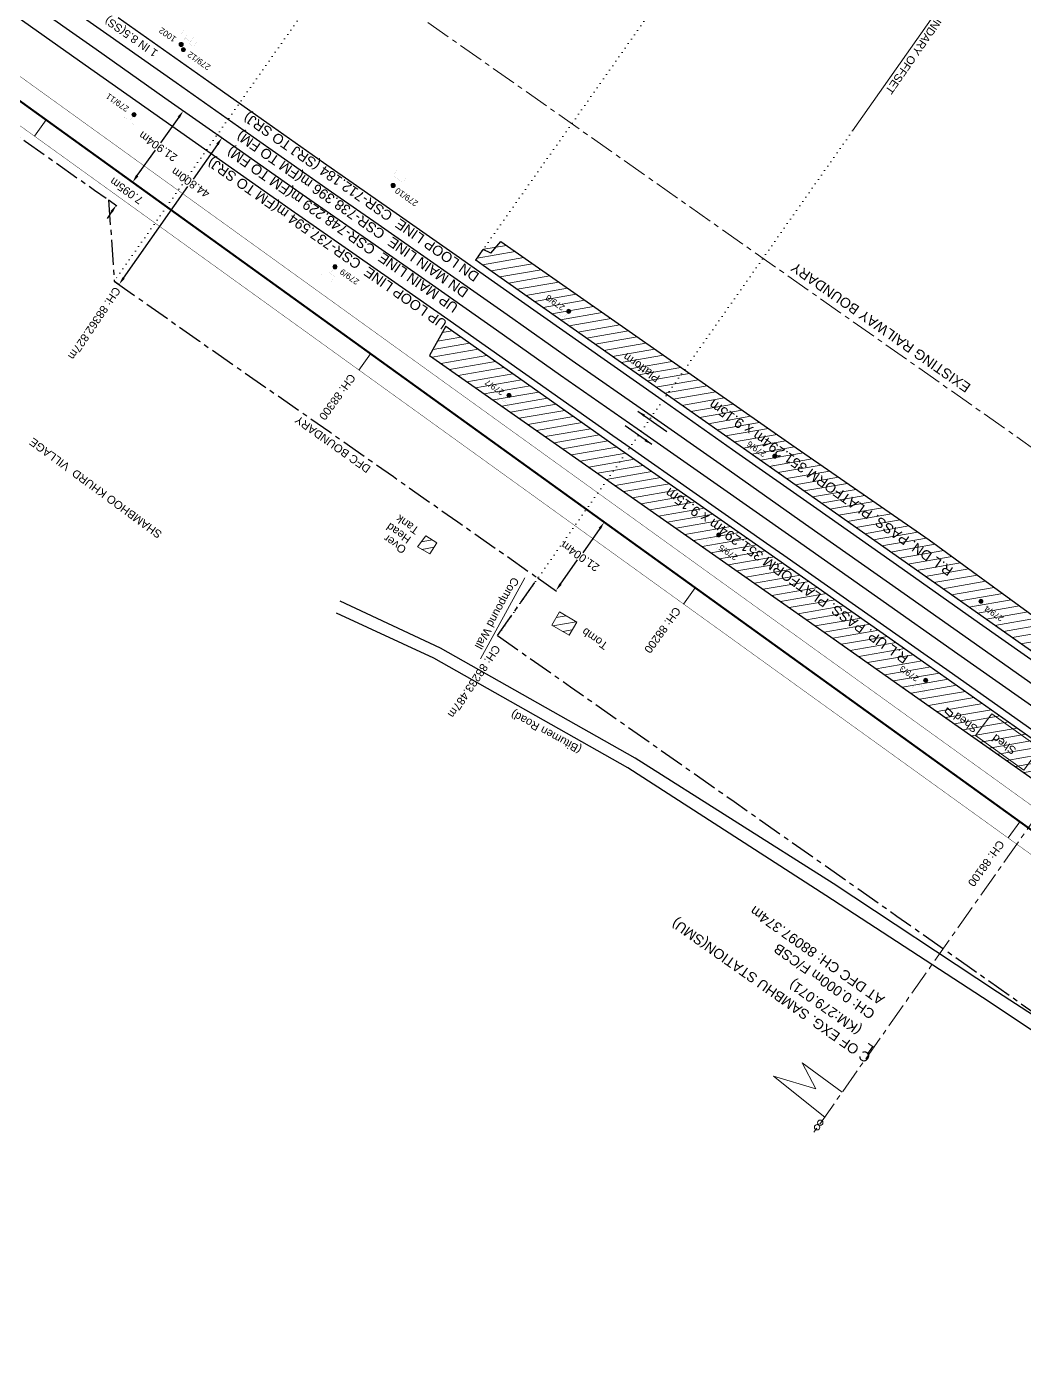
# Model space of a CAD drawing. Header units: metres. Extents: x 658484 to 662957, y 3366848 to 3369569.
# Drawn here: x 661444.1 to 661693.5, y 3367333.2 to 3367664.8 of the extents above; entities that cross this region are included whole.
import ezdxf
from ezdxf.enums import TextEntityAlignment as Align

# ---------------------------------------------------------------- set-up
doc = ezdxf.new("R2010")
doc.units = ezdxf.units.M
doc.header["$MEASUREMENT"] = 0
doc.linetypes.add('CENTER', pattern=[2, 1.25, -0.25, 0.25, -0.25])
doc.linetypes.add('DOT', pattern=[0.25, 0, -0.25])
doc.layers.get('Defpoints').update_dxf_attribs({"color": 5, "lineweight": 0})
for name, color, linetype, lineweight in [('COMPOUND_WALL', 7, 'Continuous', 13), ('Existing IR Track', 7, 'Continuous', 0), ('Existing Railway Boundary', 36, 'CENTER', 0), ('flow direction', 7, 'Continuous', 0), ('NEW DFCC MAIN LINE - SHAMBHU - 05.03.2020$0$Proposed Alignment', 7, 'Continuous', 0), ('NEW DFCC MAIN LINE - SHAMBHU - 05.03.2020$0$Proposed Chainage', 7, 'Continuous', 0), ("NEW SHAMBHU CROSSING STN. SRJ's", 10, 'Continuous', 0), ('OHE MAST', 7, 'Continuous', 0), ('OHE MAST TEXT', 7, 'Continuous', 0), ('Proposed Curve_Details', 10, 'Continuous', 0), ("SHAMBU STN. SRJ's", 7, 'Continuous', 13), ('SHED', 7, 'Continuous', 13), ('TANK', 7, 'Continuous', 13), ('TOPO_TEXT', 7, 'Continuous', 13)]:
    doc.layers.add(name, color=color, linetype=linetype, lineweight=lineweight)
for name, color, linetype in [('DFCC Boundary', 6, 'CENTER'), ('PLATFORM', 7, 'Continuous'), ('SUB_ROAD_EDGE', 34, 'Continuous'), ('TOPO_TOMB', 7, 'Continuous'), ('Village Name', 7, 'Continuous')]:
    doc.layers.add(name, color=color, linetype=linetype)
doc.styles.add('ARIAL', font='arial.ttf')
doc.styles.add('NEW DFCC MAIN LINE - SHAMBHU - 05.03.2020$0$Style-Arial', font='arial.ttf')
doc.styles.get("Standard").update_dxf_attribs({"font": 'arial.ttf'})
doc.styles.add('Vill txt', font='arial.ttf', dxfattribs={"height": 3})
doc.linetypes.add('F-LINE', pattern='A,0.6,["X",Standard,S=0.3,R=0,X=0,Y=-0.15],0.1', length=0.7)
doc.dimstyles.new('DIM', dxfattribs={"dimtxt": 2.5, "dimasz": 2.5, "dimexe": 0.18, "dimexo": 0.0625, "dimgap": 0.09, "dimtad": 0, "dimtih": 1, "dimtoh": 1, "dimdec": 3, "dimzin": 0, "dimdsep": 46, "dimtxsty": 'Standard', "dimcen": 0.09, "dimadec": 0, "dimazin": 0, "dimtfac": 1, "dimtdec": 3, "dimtofl": 0, "dimtmove": 0, "dimatfit": 3, "dimfxl": 1, "dimtolj": 1, "dimtzin": 0, "dimarcsym": 0})
doc.dimstyles.new('ISO-25', dxfattribs={"dimtxt": 2.5, "dimasz": 2.5, "dimexe": 1.25, "dimexo": 0.625, "dimtad": 1, "dimtxsty": 'Standard', "dimcen": 2.5, "dimadec": 0, "dimazin": 0, "dimtfac": 1, "dimtmove": 0, "dimatfit": 3, "dimfxl": 1, "dimarcsym": 0})
pattern_1 = [(9.818733, (0, 0), (-0.3197468843, 1.8475353664), [])]

# ---------------------------------------------------------------- blocks, each defined once
blk = doc.blocks.new('OHE MAST')
h = blk.add_hatch(color=256)
edge = h.paths.add_edge_path()
edge.add_arc((0, 0), 0.514, 0, 360)
at = {"const_width": 0.01, "flags": 128}
for points in [[(1.5, 3.5), (1.5, 2), (-1.5, 2), (-1.5, 3.5)], [(0, 2), (0, 0)]]:
    blk.add_lwpolyline(points, dxfattribs=at)
blk.add_circle((0, 0), 0.514)
blk = doc.blocks.new('*D91')
at = {"layer": 'Defpoints', "color": 0, "linetype": 'Continuous', "ltscale": 0.5, "transparency": 16777216}
for p in [(661491.78, 3367637.81), (661492.98, 3367636.96), (661466.03, 3367601.15)]:
    blk.add_point(p, dxfattribs=at)
at = {"layer": 'DFCC Boundary', "color": 0, "linetype": 'Continuous', "lineweight": -2, "ltscale": 0.5, "transparency": 16777216}
for p, q in [((661491.83, 3367637.77), (661493.13, 3367636.86)), ((661491.83, 3367635.33), (661485.74, 3367626.66)), ((661468.38, 3367601.94), (661484.46, 3367624.84)), ((661466.08, 3367601.11), (661467.37, 3367600.2))]:
    blk.add_line(p, q, dxfattribs=at)
at = {"layer": 'DFCC Boundary', "color": 0, "linetype": 'Continuous', "ltscale": 0.5, "transparency": 16777216}
for points in [[(661491.56, 3367635.52), (661492.1, 3367635.13), (661492.98, 3367636.96)], [(661468.1, 3367602.13), (661468.65, 3367601.75), (661467.23, 3367600.3)]]:
    blk.add_solid(points, dxfattribs=at)
at = {"layer": 'DFCC Boundary', "color": 0, "linetype": 'Continuous', "ltscale": 0.5, "transparency": 16777216, "insert": (661485.1, 3367625.75), "char_height": 2, "attachment_point": 5, "rotation": 145}
blk.add_mtext('\\A1;44.800m', dxfattribs=at)
blk = doc.blocks.new('*D92')
at = {"layer": 'Defpoints', "color": 0, "transparency": 16777216}
for p in [(661481.41, 3367645.1), (661483.31, 3367643.75), (661468.73, 3367627.24)]:
    blk.add_point(p, dxfattribs=at)
at = {"layer": 'DFCC Boundary', "color": 0, "linetype": 'Continuous', "lineweight": -2, "ltscale": 0.5, "transparency": 16777216}
for p, q in [((661481.47, 3367645.06), (661483.46, 3367643.64)), ((661482.16, 3367642.12), (661477.62, 3367635.72)), ((661471.79, 3367627.52), (661476.33, 3367633.91)), ((661468.79, 3367627.2), (661470.78, 3367625.78))]:
    blk.add_line(p, q, dxfattribs=at)
at = {"layer": 'DFCC Boundary', "color": 0, "transparency": 16777216}
for points in [[(661482.43, 3367641.92), (661481.89, 3367642.31), (661483.31, 3367643.75)], [(661471.52, 3367627.71), (661472.06, 3367627.33), (661470.64, 3367625.89)]]:
    blk.add_solid(points, dxfattribs=at)
at = {"layer": 'DFCC Boundary', "color": 0, "transparency": 16777216, "insert": (661476.97, 3367634.82), "char_height": 2, "attachment_point": 5, "rotation": 145}
blk.add_mtext('\\A1;21.904m', dxfattribs=at)
blk = doc.blocks.new('*D116')
at = {"layer": 'Defpoints', "color": 0, "transparency": 16777216}
for p in [(661584.19, 3367544.04), (661588.53, 3367540.98), (661571.91, 3367527)]:
    blk.add_point(p, dxfattribs=at)
at = {"layer": 'DFCC Boundary', "color": 0, "linetype": 'Continuous', "lineweight": -2, "ltscale": 0.5, "transparency": 16777216}
for p, q in [((661584.24, 3367544), (661588.68, 3367540.88)), ((661587.38, 3367539.34), (661583.12, 3367533.3)), ((661577.58, 3367525.45), (661581.84, 3367531.49)), ((661571.96, 3367526.96), (661576.58, 3367523.71))]:
    blk.add_line(p, q, dxfattribs=at)
at = {"layer": 'DFCC Boundary', "color": 0, "transparency": 16777216}
for points in [[(661587.65, 3367539.15), (661587.11, 3367539.54), (661588.53, 3367540.98)], [(661577.31, 3367525.64), (661577.86, 3367525.25), (661576.43, 3367523.81)]]:
    blk.add_solid(points, dxfattribs=at)
at = {"layer": 'DFCC Boundary', "color": 0, "transparency": 16777216, "insert": (661582.48, 3367532.4), "char_height": 2, "attachment_point": 5, "rotation": 144.8187}
blk.add_mtext('\\A1;21.004m', dxfattribs=at)
blk = doc.blocks.new('*D117')
at = {"layer": 'Defpoints', "color": 0, "linetype": 'Continuous', "ltscale": 0.5, "transparency": 16777216}
for p in [(661468.83, 3367627.17), (661470.62, 3367625.9), (661464.68, 3367621.41)]:
    blk.add_point(p, dxfattribs=at)
at = {"layer": 'DFCC Boundary', "color": 0, "linetype": 'Continuous', "lineweight": -2, "ltscale": 0.5, "transparency": 16777216}
for p, q in [((661468.88, 3367627.13), (661470.77, 3367625.8)), ((661471.78, 3367627.54), (661472.93, 3367629.17)), ((661464.73, 3367621.38), (661466.68, 3367620)), ((661465.38, 3367618.47), (661464.23, 3367616.83))]:
    blk.add_line(p, q, dxfattribs=at)
at = {"layer": 'DFCC Boundary', "color": 0, "linetype": 'Continuous', "ltscale": 0.5, "transparency": 16777216}
for points in [[(661472.05, 3367627.35), (661471.5, 3367627.73), (661470.62, 3367625.9)], [(661465.66, 3367618.28), (661465.11, 3367618.66), (661466.54, 3367620.1)]]:
    blk.add_solid(points, dxfattribs=at)
at = {"layer": 'DFCC Boundary', "color": 0, "linetype": 'Continuous', "ltscale": 0.5, "transparency": 16777216, "insert": (661469.08, 3367623.72), "char_height": 2, "attachment_point": 5, "rotation": 144.8187}
blk.add_mtext('\\A1;7.095m', dxfattribs=at)

msp = doc.modelspace()

# ---------------------------------------------------------------- hatches: boundary and pattern name
at = {"layer": 'PLATFORM', "linetype": 'Continuous', "lineweight": 9}
h = msp.add_hatch(dxfattribs=at)
h.set_pattern_fill('ANSI31', scale=15, angle=180)
h.set_pattern_definition(pattern_1)
h.paths.add_polyline_path([(661556.391, 3367606.436), (661558.272, 3367605.084), (661598.704, 3367576.574), (661632.001, 3367553.283), (661665.105, 3367529.919), (661692.826, 3367510.44), (661740.694, 3367476.792), (661773.375, 3367453.746), (661808.025, 3367429.433), (661842.63, 3367405.224), (661843.759, 3367404.413), (661845.623, 3367407.108), (661847.962, 3367411.104), (661812.074, 3367435.987), (661777.6451, 3367459.9375), (661745.0296, 3367482.5002), (661727.9162, 3367494.7949), (661723.97, 3367497.63), (661710.715, 3367506.068), (661710.3175, 3367507.239), (661697.9559, 3367515.9394), (661696.0659, 3367517.2851), (661670.739, 3367535.7645), (661637.0856, 3367559.076), (661603.2412, 3367582.6625), (661562.8602, 3367610.9235), (661558.284, 3367609.063)])
h = msp.add_hatch(dxfattribs=at)
h.set_pattern_fill('ANSI31', scale=15, angle=180)
h.set_pattern_definition(pattern_1)
h.paths.add_polyline_path([(661544.8774, 3367582.5508), (661584.0621, 3367555.0935), (661623.4567, 3367527.4891), (661663.829, 3367499.159), (661695.0625, 3367477.2112), (661750.8542, 3367438.0061), (661785.5166, 3367413.6487), (661828.449, 3367383.48), (661831.343, 3367387.697), (661833.384, 3367389.827), (661789.675, 3367420.696), (661757.821, 3367443.029), (661700.883, 3367483.02), (661668.294, 3367506.067), (661627.995, 3367534.376), (661589.208, 3367561.409), (661548.875, 3367589.87)])
h = msp.add_hatch(dxfattribs=at)
h.set_pattern_fill('ANSI31', scale=15, angle=180)
h.set_pattern_definition(pattern_1)
h.paths.add_polyline_path([(661546.2342, 3367536.0567), (661543.898, 3367537.547), (661541.861, 3367534.744), (661544.3058, 3367533.3241)])
h.paths.add_polyline_path([(661546.679, 3367535.773), (661546.2342, 3367536.0567), (661544.3058, 3367533.3241), (661544.893, 3367532.983)])
h = msp.add_hatch(dxfattribs=at)
h.set_pattern_fill('ANSI31', scale=15, angle=180)
h.set_pattern_definition(pattern_1)
h.paths.add_polyline_path([(661577.357, 3367518.508), (661575.411, 3367515.228), (661579.7111, 3367512.6768), (661581.6571, 3367515.9568)])

# ---------------------------------------------------------------- linework, layer by layer
at = {"layer": 'COMPOUND_WALL', "linetype": 'Continuous'}
msp.add_polyline3d([(661568.668, 3367527.028, 266.355), (661557.583, 3367506.79, 267.234)], dxfattribs=at)
at = {"layer": 'DFCC Boundary', "lineweight": 25, "ltscale": 5, "flags": 128}
for points in [[(661255.8909, 3367769.4903), (661349.0748, 3367703.9735), (661358.5389, 3367697.3325), (661367.9882, 3367690.6932), (661375.5584, 3367685.3683), (661385.1321, 3367678.3858), (661395.4789, 3367670.9765), (661409.9853, 3367660.5887), (661418.795, 3367654.0707), (661427.6166, 3367647.495), (661443.8002, 3367636.106), (661461.1044, 3367623.928), (661464.028, 3367621.8711)], [(661464.6265, 3367621.4501), (661466.0264, 3367601.1475)], [(661466.0264, 3367601.1475), (661470.0509, 3367598.3165), (661487.3026, 3367586.1805), (661503.6851, 3367574.7656), (661519.8801, 3367563.4813), (661535.8003, 3367552.305), (661551.8824, 3367541.0151), (661571.0078, 3367527.6306), (661571.9133, 3367526.9969)], [(661561.822, 3367512.5773), (661571.9133, 3367526.9969)], [(661561.822, 3367512.5773), (661580.052, 3367499.8194), (661600.3403, 3367485.5773), (661620.9405, 3367471.1157), (661641.0444, 3367456.9932), (661661.6649, 3367442.5075), (661679.7841, 3367429.7385), (661698.1839, 3367416.7718), (661714.1693, 3367405.5254), (661730.4727, 3367394.0552), (661731.0612, 3367393.6416)]]:
    msp.add_lwpolyline(points, dxfattribs=at)
at = {"layer": 'DFCC Boundary', "color": 6, "linetype": 'DOT', "lineweight": 13, "ltscale": 5, "flags": 128}
for points in [[(661545.1353, 3367713.5658), (661466.0264, 3367601.1475)], [(661650.578, 3367638.7046), (661561.822, 3367512.5773)]]:
    msp.add_lwpolyline(points, dxfattribs=at)
at = {"layer": 'DFCC Boundary', "color": 6, "linetype": 'Continuous', "lineweight": 13, "ltscale": 5, "flags": 128}
msp.add_lwpolyline([(661690.4312, 3367695.4404), (661650.578, 3367638.7046)], dxfattribs=at)
at = {"layer": 'Existing IR Track', "lineweight": 25, "flags": 128}
for points in [[(661446.9424, 3367675.1277), (661464.192, 3367662.9772), (661481.505, 3367650.7822), (661498.5337, 3367638.8015), (661520.3497, 3367623.482), (661531.9948, 3367615.355), (661548.3823, 3367603.9182), (661564.22, 3367592.78), (661580.5188, 3367581.3176), (661599.363, 3367568.1265), (661618.2751, 3367554.8878), (661638.835, 3367540.4013), (661659.7698, 3367525.6509), (661679.5258, 3367511.7639), (661700.5631, 3367496.9761)], [(661444.2845, 3367671.2265), (661461.4798, 3367659.1253), (661478.7125, 3367646.9978), (661495.8271, 3367634.9583), (661512.9966, 3367622.8803), (661529.2967, 3367611.5227), (661545.5563, 3367600.1934), (661561.5411, 3367588.9718), (661577.5962, 3367577.7008), (661596.6947, 3367564.3351), (661615.8672, 3367550.9177), (661636.1925, 3367536.6496), (661656.7933, 3367522.1876), (661676.9134, 3367508.0537), (661697.5723, 3367493.541)], [(661441.6576, 3367667.2897), (661458.7445, 3367655.2429), (661475.9679, 3367643.1039), (661493.0858, 3367631.0661), (661510.2832, 3367618.9724), (661526.5409, 3367607.6232), (661548.5612, 3367592.249), (661558.7777, 3367585.0516), (661590.6792, 3367562.5773), (661593.8754, 3367560.3399), (661629.0553, 3367535.7134), (661633.3888, 3367532.6719), (661669.2053, 3367507.5335), (661674.1156, 3367504.0834), (661695.9624, 3367488.7329)], [(661467.0458, 3367667.0321), (661489.6715, 3367651.0504), (661501.3634, 3367642.8196), (661518.3585, 3367630.8378), (661534.8021, 3367619.3446), (661551.4922, 3367607.6784), (661567.0179, 3367596.7523), (661583.6966, 3367585.0152), (661602.1396, 3367572.0713), (661620.5984, 3367559.1162), (661641.6126, 3367544.3448), (661662.96, 3367529.3391), (661682.3105, 3367515.7197), (661703.7638, 3367500.6203)]]:
    msp.add_lwpolyline(points, dxfattribs=at)
at = {"layer": 'Existing Railway Boundary', "ltscale": 5, "flags": 128}
msp.add_lwpolyline([(661261.7916, 3367825.2642), (661281.9673, 3367853.5492), (661519.2212, 3367686.6915), (661517.7393, 3367684.5844), (661729.3129, 3367535.7068), (661750.7414, 3367567.33), (661814.6324, 3367522.9577), (661775.683, 3367466.875), (662181.4064, 3367181.5761)], dxfattribs=at)
at = {"layer": 'NEW DFCC MAIN LINE - SHAMBHU - 05.03.2020$0$Proposed Alignment', "color": 1, "lineweight": 30, "const_width": 0.5, "flags": 128}
msp.add_lwpolyline([(662022.0284, 3367235.6498, -0.01290533), (661872.2145, 3367336.5865), (661868.1433, 3367339.4892), (661864.0757, 3367342.3969), (661860.0113, 3367345.309), (661855.9495, 3367348.2247), (661851.8897, 3367351.1434), (661847.8316, 3367354.0642), (661843.7744, 3367356.9864), (661839.7178, 3367359.9094), (660850.004, 3368073.0882)], format="xyb", dxfattribs=at)
at = {"layer": 'NEW DFCC MAIN LINE - SHAMBHU - 05.03.2020$0$Proposed Alignment', "color": 1, "linetype": 'F-LINE', "lineweight": 18, "ltscale": 5, "const_width": 0.1, "flags": 128}
for points in [[(662107.6074, 3367187.6497), (662058.5106, 3367218.5243), (662054.2782, 3367221.1861), (662050.0468, 3367223.8482), (662045.8172, 3367226.5114), (662041.5898, 3367229.1763), (662037.365, 3367231.8438), (662033.1456, 3367234.5131), (662028.928, 3367237.1877), (662024.7114, 3367239.869, -0.01290533), (661875.1144, 3367340.6597), (661871.0485, 3367343.5585), (661866.9856, 3367346.4629), (661862.9234, 3367349.3734), (661858.8652, 3367352.2866), (661854.8084, 3367355.2031), (661850.7524, 3367358.1223), (661846.6967, 3367361.0435), (661842.6407, 3367363.966), (661305.8378, 3367750.7813)], [(662101.8454, 3367179.476), (662052.7487, 3367210.3506), (662048.5162, 3367213.0123), (662044.2849, 3367215.6744), (662040.0552, 3367218.3376), (662035.8278, 3367221.0025), (662031.603, 3367223.67), (662027.3837, 3367226.3393), (662023.166, 3367229.0139), (662018.9494, 3367231.6952, -0.01290533), (661869.3524, 3367332.4859), (661865.2865, 3367335.3848), (661861.2237, 3367338.2891), (661857.1614, 3367341.1997), (661853.1032, 3367344.1128), (661849.0464, 3367347.0293), (661844.9904, 3367349.9486), (661840.9347, 3367352.8698), (661836.8788, 3367355.7923), (661300.0759, 3367742.6075)]]:
    msp.add_lwpolyline(points, format="xyb", dxfattribs=at)
at = {"layer": 'NEW DFCC MAIN LINE - SHAMBHU - 05.03.2020$0$Proposed Chainage', "color": 1, "linetype": 'Continuous', "lineweight": 0, "flags": 128}
for points in [[(661446.0681, 3367637.4069), (661448.9912, 3367641.4634)], [(661527.1988, 3367578.9448), (661530.1219, 3367583.0014)], [(661608.3295, 3367520.4828), (661611.2526, 3367524.5393)], [(661689.4602, 3367462.0207), (661692.3833, 3367466.0773)]]:
    msp.add_lwpolyline(points, dxfattribs=at)
at = {"layer": 'PLATFORM', "linetype": 'Continuous', "elevation": 269.973}
msp.add_lwpolyline([(661560.178, 3367608.133), (661558.284, 3367609.063)], dxfattribs=at)
at = {"layer": 'PLATFORM', "linetype": 'Continuous'}
for points in [[(661560.178, 3367608.133, 269.973), (661562.668, 3367611.025, 268.965), (661635.395, 3367560.245, 270.02), (661669.684, 3367536.536, 270.366), (661696.665, 3367516.848, 270.229), (661698.926, 3367518.564, 270.418)], [(661556.391, 3367606.436, 270.379), (661558.284, 3367609.063, 270.251)], [(661845.623, 3367407.108, 270.491), (661843.759, 3367404.413, 270.473), (661842.63, 3367405.224, 270.643), (661808.025, 3367429.433, 270.689), (661773.375, 3367453.746, 270.719), (661740.694, 3367476.792, 270.721), (661692.826, 3367510.44, 270.623), (661665.105, 3367529.919, 270.549), (661632.001, 3367553.283, 270.599), (661598.704, 3367576.574, 270.567), (661558.272, 3367605.084, 270.59), (661556.391, 3367606.436, 270.379)], [(661548.875, 3367589.87, 270.411), (661544.85, 3367582.57, 269.743), (661635.092, 3367519.336, 270.236), (661644.291, 3367512.83, 270.279), (661663.829, 3367499.159, 270.193), (661828.449, 3367383.48, 269.859), (661831.343, 3367387.697, 270.379)], [(661548.875, 3367589.87, 270.411), (661589.208, 3367561.409, 270.335), (661627.995, 3367534.376, 270.367), (661668.294, 3367506.067, 270.53), (661700.883, 3367483.02, 270.592), (661757.821, 3367443.029, 270.607), (661789.675, 3367420.696, 270.594), (661833.384, 3367389.827, 270.574), (661831.343, 3367387.697, 270.379)]]:
    msp.add_polyline3d(points, dxfattribs=at)
at = {"layer": 'Proposed Curve_Details', "color": 7}
msp.add_lwpolyline([(661579.7111, 3367512.6768), (661581.6571, 3367515.9568)], dxfattribs=at)
at = {"layer": "SHAMBU STN. SRJ's", "color": 7, "linetype": 'CENTER', "lineweight": 15, "ltscale": 5}
msp.add_line((661732.3245, 3367518.2629), (661640.886, 3367388.4414), dxfattribs=at)
at = {"layer": "SHAMBU STN. SRJ's", "linetype": 'DOT', "lineweight": 13, "ltscale": 5, "elevation": 270.251, "flags": 128}
msp.add_lwpolyline([(661556.391, 3367606.436), (661603.1079, 3367672.7103)], dxfattribs=at)
at = {"layer": "SHAMBU STN. SRJ's", "color": 7, "lineweight": 15}
msp.add_lwpolyline([(661643.5994, 3367392.2711), (661630.7816, 3367402.4744), (661641.3848, 3367399.334), (661637.9373, 3367405.8091), (661647.9814, 3367398.464)], dxfattribs=at)
at = {"layer": "SHAMBU STN. SRJ's", "color": 7}
for centre in [(661642.5014, 3367390.8741), (661641.7134, 3367389.7337)]:
    msp.add_circle(centre, 0.6717, dxfattribs=at)
at = {"layer": 'SHED', "linetype": 'Continuous'}
for points in [[(661674.975, 3367492.268, 269.988), (661675.625, 3367493.239, 270.03), (661674.324, 3367494.549, 270.382), (661673.6736, 3367493.5774, 270.382)], [(661681.326, 3367487.59, 270.223), (661685.352, 3367493.067, 270.619), (661697.406, 3367484.447, 270.627), (661693.3732, 3367478.9607, 270.627)]]:
    msp.add_polyline3d(points, close=True, dxfattribs=at)
at = {"layer": 'SUB_ROAD_EDGE', "linetype": 'Continuous'}
for points in [[(662144.9171, 3367129.8132), (662122.554, 3367145.527), (662086.997, 3367170.811), (662059.312, 3367193.422), (662025.32, 3367221.029), (661992.933, 3367242.991), (661952.843, 3367265.573), (661923.296, 3367282.787), (661885.394, 3367308.14), (661853.314, 3367329.6), (661810.532, 3367358.333), (661752.835, 3367399.2), (661746.985, 3367401.864), (661740.561, 3367401.649), (661731.315, 3367399.696), (661725.238, 3367399.993), (661721.124, 3367401.244), (661686.817, 3367423.462), (661645.738, 3367450.623), (661596.205, 3367481.922), (661547.614, 3367509.425), (661522.503, 3367521.18)], [(661949.1756, 3367264.2203), (661922.38, 3367279.428), (661883.89, 3367304.925), (661851.945, 3367326.829), (661808.826, 3367356.372), (661751.806, 3367396.318), (661745.286, 3367398.426), (661740.865, 3367398.582), (661729.124, 3367396.127), (661724.737, 3367396.322), (661719.268, 3367398.004), (661684.75, 3367421.092), (661643.926, 3367447.617), (661594.442, 3367479.558), (661545.891, 3367506.98), (661521.5569, 3367518.2026)]]:
    msp.add_lwpolyline(points, dxfattribs=at)
at = {"layer": 'TANK', "linetype": 'Continuous'}
msp.add_lwpolyline([(661546.679, 3367535.773), (661544.893, 3367532.983), (661541.861, 3367534.744), (661543.898, 3367537.547)], close=True, dxfattribs=at)
at = {"layer": 'TOPO_TOMB', "linetype": 'Continuous', "lineweight": 13}
msp.add_lwpolyline([(661579.7111, 3367512.6768), (661575.411, 3367515.228), (661577.357, 3367518.508), (661581.6571, 3367515.9568)], dxfattribs=at)

# ---------------------------------------------------------------- block references
at = {"layer": 'OHE MAST', "color": 2}
for p, rotation in [((661482.764, 3367660.301), 323.390831856612), ((661483.329, 3367659.021), 323.390831856612), ((661470.976, 3367642.754), 143.390831856612), ((661535.734, 3367625.065), 323.390831856612), ((661521.202, 3367604.725), 143.390831856612), ((661579.602, 3367593.62), 143.390831856612), ((661564.706, 3367572.608), 143.390831856612), ((661631.13, 3367557.423), 143.390831856612), ((661617.129, 3367537.745), 143.390831856612), ((661682.655, 3367521.172), 143.390831856612), ((661668.853, 3367501.432), 143.390831856612)]:
    msp.add_blockref('OHE MAST', p, dxfattribs=dict(at, rotation=rotation))

# ---------------------------------------------------------------- texts
at = {"style": 'ARIAL'}
for s, p in [('R.L DN. PASS. PLATFORM 351.294m x 9.15m', (661675.9261, 3367529.3593)), ('R.L UP. PASS. PLATFORM 351.294m x 9.15m', (661664.831, 3367507.4334))]:
    msp.add_text(s, height=2.5, rotation=144.832787, dxfattribs=at).set_placement(p)
at = {"layer": 'DFCC Boundary', "color": 6, "linetype": 'Continuous', "ltscale": 5}
for s, rotation, p in [('DFC CH: 88233.487m BOUNDARY OFFSET', 235.277329, (661690.5335, 3367694.8469)), ('CH: 88362.827m', 236.152377, (661466.1208, 3367599.9315)), ('CH: 88233.487m', 236.152377, (661561.0337, 3367510.4427))]:
    msp.add_text(s, height=2, rotation=rotation, dxfattribs=at).set_placement(p)
at = {"layer": 'DFCC Boundary', "linetype": 'Continuous', "ltscale": 5}
msp.add_text('DFC BOUNDARY', height=2, rotation=144.612954, dxfattribs=at).set_placement((661530.3209, 3367554.7103))
at = {"layer": 'Existing Railway Boundary', "linetype": 'Continuous', "ltscale": 5}
msp.add_text('EXISTING RAILWAY BOUNDARY', height=2.5, rotation=145, dxfattribs=at).set_placement((661680.3349, 3367575.1906))
at = {"layer": 'NEW DFCC MAIN LINE - SHAMBHU - 05.03.2020$0$Proposed Chainage', "color": 1, "lineweight": 0, "char_height": 2, "attachment_point": 4, "rotation": 234.223822, "line_spacing_factor": 0.6, "style": 'NEW DFCC MAIN LINE - SHAMBHU - 05.03.2020$0$Style-Arial'}
for s, insert in [('CH: 88300', (661525.6949, 3367577.6314)), ('CH: 88200', (661606.9826, 3367519.3736)), ('CH: 88100', (661687.8649, 3367461.0747))]:
    msp.add_mtext(s, dxfattribs=dict(at, insert=insert))
at = {"layer": "NEW SHAMBHU CROSSING STN. SRJ's", "insert": (661658.7854, 3367422.2076), "char_height": 2.5, "attachment_point": 7, "rotation": 144.818733, "line_spacing_factor": 0.6, "style": 'ARIAL'}
msp.add_mtext('AT DFC CH: 88097.374m', dxfattribs=at)
at = {"layer": 'OHE MAST TEXT', "style": 'ARIAL'}
for s, p in [('1002', (661479.3592, 3367662.7192)), ('279/12', (661487.2103, 3367656.1949)), ('279/11', (661466.821, 3367645.7685)), ('279/10', (661539.0815, 3367622.1537)), ('279/9', (661524.8305, 3367602.2201)), ('279/8', (661576.2371, 3367595.7745)), ('279/7', (661561.09, 3367574.6261)), ('279/6', (661626.5496, 3367559.1993)), ('279/5', (661619.4902, 3367533.3322)), ('279/4', (661685.8992, 3367518.1012)), ('279/3', (661664.7211, 3367503.0872))]:
    msp.add_text(s, height=1.5, rotation=145, dxfattribs=at).set_placement(p, align=Align.MIDDLE_CENTER)
at = {"layer": "SHAMBU STN. SRJ's", "color": 7, "style": 'ARIAL'}
for s, height, rotation, p in [('1 IN 8.5(SS)', 2, 145, (661477.126, 3367658.5972)), ('DN LOOP LINE  CSR-712.184 (SRJ TO SRJ)', 2.5, 145.007093, (661557.4762, 3367602.8906)), ('DN MAIN LINE  CSR-738.396 m(FM TO FM)', 2.5, 145.007093, (661554.7942, 3367598.9335)), ('UP MAIN LINE  CSR-748.229 m(FM TO FM)', 2.5, 145.007093, (661552.2379, 3367595.1311)), ('UP LOOP LINE  CSR-737.594 m(FM TO SRJ)', 2.5, 145.007093, (661549.4693, 3367590.9951))]:
    msp.add_text(s, height=height, rotation=rotation, dxfattribs=at).set_placement(p)
at = {"layer": "SHAMBU STN. SRJ's", "color": 7, "char_height": 2.5, "attachment_point": 7, "line_spacing_factor": 0.6, "style": 'ARIAL'}
for s, insert, rotation in [('C OF EXG. SAMBHU STATION(SMU)', (661655.7406, 3367408.3112), 144.818733), ('CH: 0.000m F/CSB', (661656.4519, 3367418.6225), 144.818733), ('(KM:279.071{\\fMangal|b0|i0|c0|p2;)}', (661653.5084, 3367415.238), 144.818733), ('L', (661656.0585, 3367409.7613), 145)]:
    msp.add_mtext(s, dxfattribs=dict(at, insert=insert, rotation=rotation))
at = {"layer": 'SUB_ROAD_EDGE', "linetype": 'Continuous'}
msp.add_text('(Bitumen Road)', height=2, rotation=151.405393, dxfattribs=at).set_placement((661583.034, 3367484.6942))
at = {"layer": 'TOPO_TEXT', "style": 'ARIAL'}
for s, rotation, p in [('Platform', 144.832787, (661602.6229, 3367577.3616)), ('Compound Wall', 241.289069, (661565.5868, 3367527.3737))]:
    msp.add_text(s, height=2, rotation=rotation, dxfattribs=at).set_placement(p)
for s, p in [('Head', (661537.0998, 3367538.1724)), ('Tank', (661539.3175, 3367540.3178)), ('Over', (661536.1796, 3367535.4234)), ('Tomb', (661586.1506, 3367511.7999)), ('Shed', (661678.8455, 3367490.8474)), ('Shed', (661688.4185, 3367485.3948))]:
    msp.add_text(s, height=2, rotation=144.832787, dxfattribs=at).set_placement(p, align=Align.MIDDLE_CENTER)
at = {"layer": 'Village Name', "style": 'Vill txt'}
msp.add_text('SHAMBHOO KHURD  VILLAGE', height=2, rotation=143.672966, dxfattribs=at).set_placement((661478.1635, 3367538.3259))

# ---------------------------------------------------------------- dimensions: what is measured, and where the dimension line sits
at = {"layer": 'DFCC Boundary', "linetype": 'Continuous', "ltscale": 0.5}
dim = msp.add_aligned_dim(p1=(661468.7345, 3367627.2366), p2=(661481.4141, 3367645.0973), distance=-2.3309, dimstyle='DIM', override={"dimtxt": 2, "dimasz": 2, "dimpost": 'm'}, dxfattribs=at)
dim.commit()
dim.dimension.update_dxf_attribs({"geometry": '*D92', "text_midpoint": (661476.9749, 3367634.8177), "text_rotation": 145})
dim = msp.add_linear_dim(base=(661492.9809, 3367636.9616), p1=(661466.0266, 3367601.1479), p2=(661491.7803, 3367637.8051), angle=54.909805, dimstyle='DIM', override={"dimtxt": 2, "dimasz": 2, "dimpost": 'm', "dimtmove": 2}, dxfattribs=at)
dim.commit()
dim.dimension.update_dxf_attribs({"geometry": '*D91', "text_midpoint": (661485.1035, 3367625.7493), "dimtype": 161, "text_rotation": 145})
dim = msp.add_linear_dim(base=(661470.6238, 3367625.9033), p1=(661464.6775, 3367621.4139), p2=(661468.8258, 3367627.1708), angle=234.818733, dimstyle='DIM', override={"dimtxt": 2, "dimasz": 2, "dimpost": 'm'}, dxfattribs=at)
dim.commit()
dim.dimension.update_dxf_attribs({"geometry": '*D117', "text_midpoint": (661469.0813, 3367623.7151), "dimtype": 160})
dim = msp.add_linear_dim(base=(661588.5329, 3367540.9789), p1=(661571.9133, 3367526.9969), p2=(661584.193, 3367544.0382), angle=234.818733, dimstyle='DIM', override={"dimtxt": 2, "dimasz": 2, "dimpost": 'm', "dimtxsty": 'Standard'}, dxfattribs=at)
dim.commit()
dim.dimension.update_dxf_attribs({"geometry": '*D116', "text_midpoint": (661582.4822, 3367532.3954)})

# ---------------------------------------------------------------- leaders
at = {"layer": 'flow direction', "lineweight": 0}
for points in [[(661596.8855, 3367568.6739), (661604.177, 3367563.5507)], [(661600.3822, 3367560.321), (661593.7657, 3367564.9698)]]:
    msp.add_leader(points, dimstyle='ISO-25', override={"dimtxt": 0.5, "dimasz": 2, "dimtad": 0}, dxfattribs=at)

doc.saveas('drawing.dxf')
